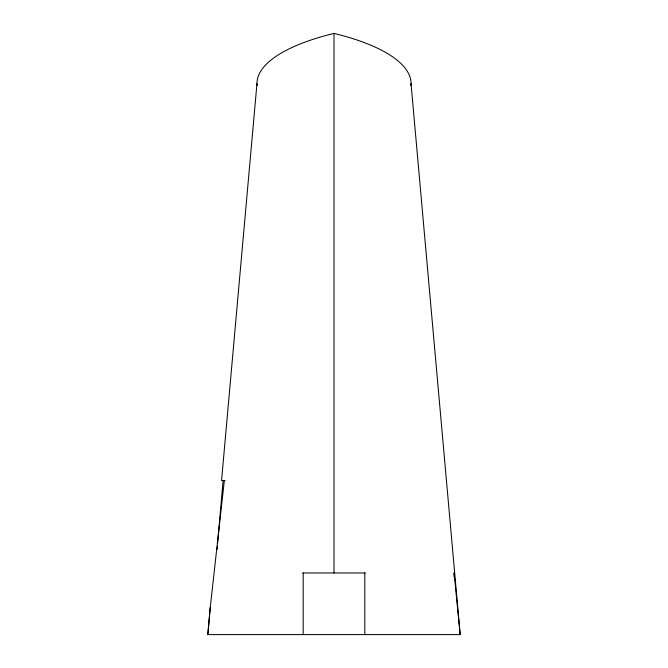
<?xml version="1.0" encoding="UTF-8"?>
<svg xmlns="http://www.w3.org/2000/svg" width="668" height="668" viewBox="0 0 668 668"><rect width="100%" height="100%" fill="white"/><g stroke="black" fill="none" stroke-linecap="round" stroke-linejoin="round"><path stroke-width="1" d="M224.339 480.534L210.236 607.529L207.832 634.6L460.177 634.6L454.098 572.977L454.683 572.977M217.167 549.296L217.409 546.19M217.651 543.084L223.079 480.534M410.87 85.629L411.029 83.558A192.576 62.7 0 0 0 334 33.4A192.576 62.7 0 0 0 256.971 83.558L221.559 480.534L225.158 480.534M207.823 634.6L210.236 607.529M302.704 572.977L365.296 572.977M411.029 83.558L460.177 634.6M256.971 83.558L257.13 85.629M454.098 572.977L454.098 577.085M364.811 572.977L364.811 634.6M334 33.4L334 572.977M303.189 572.977L303.189 634.6"/></g></svg>
